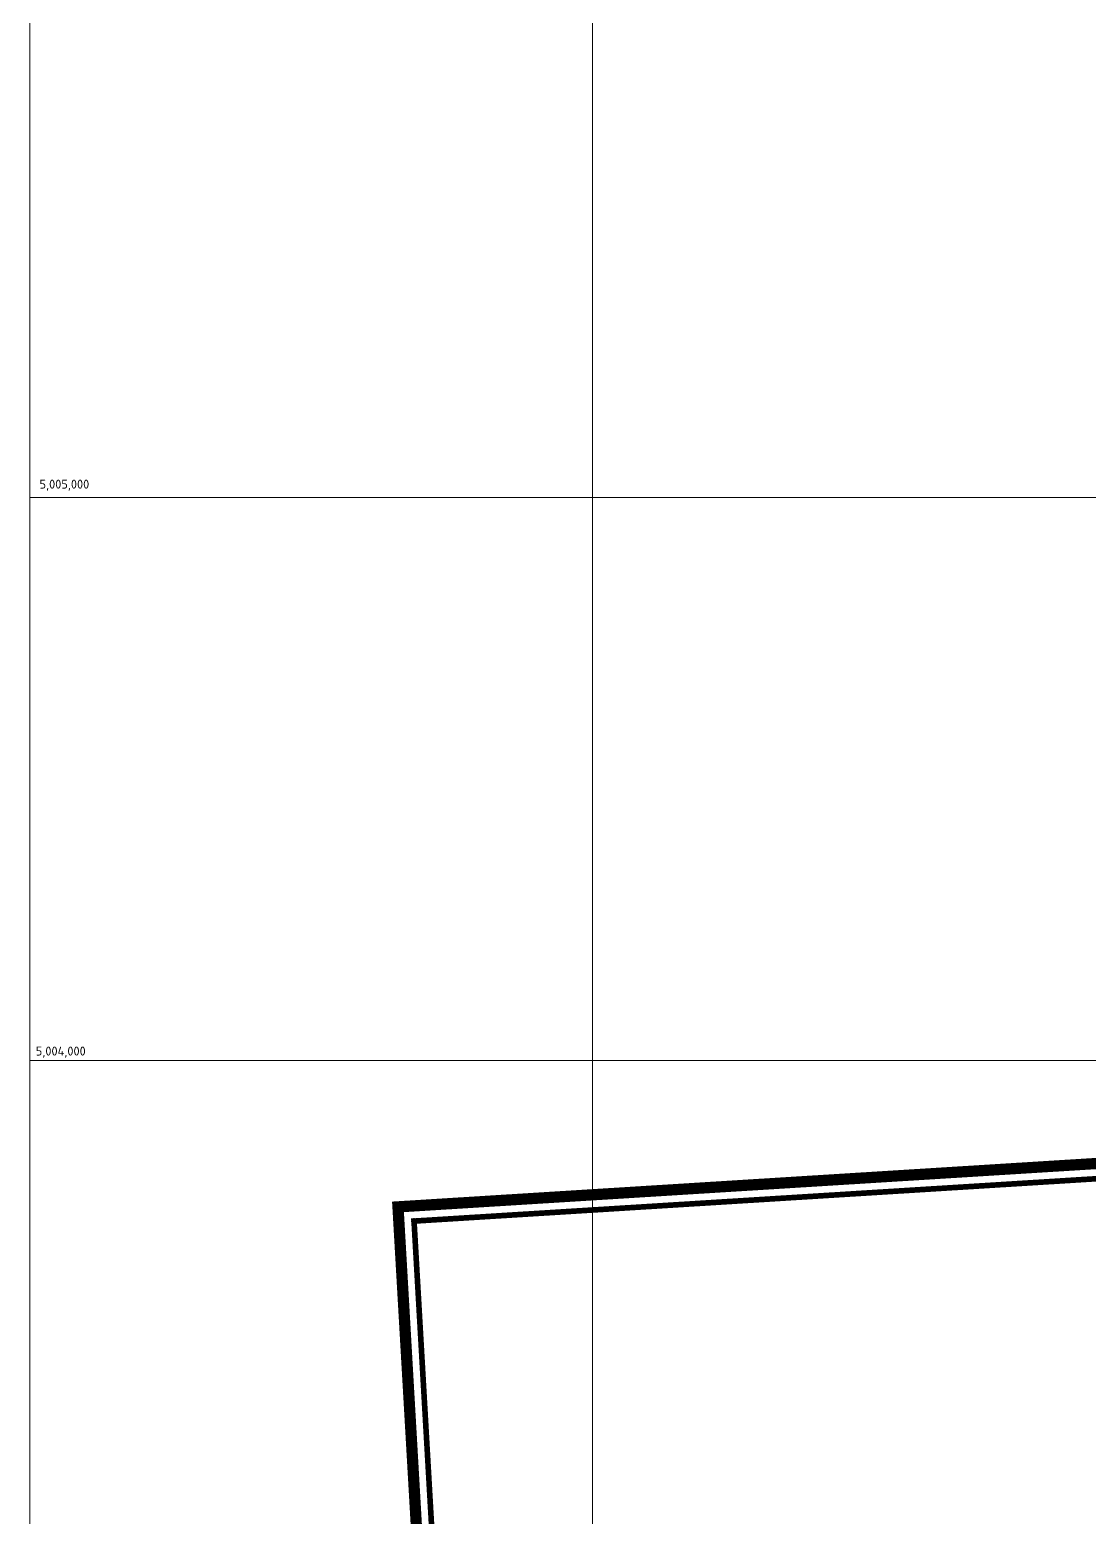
# Model space of a CAD drawing. Header units: millimetres. Extents: x 519 to 9564855, y -810 to 5021775.
# Drawn here: x 9519000 to 9520883, y 5003188 to 5005832 of the extents above; entities that cross this region are included whole.
import ezdxf

# ---------------------------------------------------------------- set-up
doc = ezdxf.new("R2010")
doc.units = ezdxf.units.MM
doc.header["$LTSCALE"] = 2
doc.header["$MEASUREMENT"] = 0
doc.header["$PDMODE"] = 2
doc.header["$PDSIZE"] = 5
for name, pattern in [('ACAD_ISO10W100', [18, 12, -3, 0, -3]), ('DASHED', [0.75, 0.5, -0.25]), ('HIDDEN2', [4.7625, 3.175, -1.5875])]:
    doc.linetypes.add(name, pattern=pattern)
doc.layers.add('GRID_PULKOVO', color=7, linetype='Continuous')
doc.layers.add('Stage 11.Object 3.Color', color=172, linetype='Continuous')
for name, color, linetype, lineweight in [('Land lease as of 24.06.2004', 47, 'HIDDEN2', 70), ('Проектируемая ось дамбы', 1, 'DASHED', 30), ('Скважины на 2026', 222, 'Continuous', 50)]:
    doc.layers.add(name, color=color, linetype=linetype, lineweight=lineweight)
doc.styles.add('Elect', font='isocpeur.ttf')

msp = doc.modelspace()

# ---------------------------------------------------------------- linework, layer by layer
at = {"layer": 'GRID_PULKOVO', "lineweight": 0}
for p, q in [((9519000, 5010000), (9519000, 4992000)), ((9520000, 5010000), (9520000, 4992000)), ((9519000, 5005000), (9533000, 5005000)), ((9519000, 5004000), (9533000, 5004000))]:
    msp.add_line(p, q, dxfattribs=at)
at = {"layer": 'Land lease as of 24.06.2004', "color": 34, "linetype": 'DASHED', "lineweight": 0, "ltscale": 50, "const_width": 20}
msp.add_lwpolyline([(9519654.3, 5003739.6), (9532971.6, 5004566.6), (9534671.1, 5001241.4), (9547648.8, 4998330.8), (9546800.6, 4994774.1), (9538599.5, 4994719.2), (9534700.1, 4995931.6), (9534118, 4994384.9), (9531927.8, 4994990.9), (9532139.5, 4996381.2), (9522290.1, 4999426.3), (9519885.3, 4999727), (9519654.3, 5003739.6)], dxfattribs=at)
at = {"layer": 'Stage 11.Object 3.Color', "color": 0, "linetype": 'ByBlock', "lineweight": 0, "ltscale": 80}
msp.add_point((9519654.3, 5003739.6), dxfattribs=at)
at = {"layer": 'Проектируемая ось дамбы', "color": 32, "linetype": 'ACAD_ISO10W100', "lineweight": 30, "ltscale": 3, "const_width": 10}
msp.add_lwpolyline([(9523400.55605, 5003945.20144), (9519682.8, 5003714.33), (9519910.96282, 4999751.01348), (9522045.51696, 4999483.99746)], dxfattribs=at)
at = {"layer": 'Скважины на 2026', "linetype": 'ByBlock', "lineweight": 30}
msp.add_point((9519682.8, 5003714.33), dxfattribs=at)

# ---------------------------------------------------------------- texts
at = {"layer": 'GRID_PULKOVO', "lineweight": 0, "style": 'Elect'}
for s, p in [('5,005,000 ', (9519017.38634, 5005016.06694)), ('5,004,000 ', (9519010.74188, 5004008.50734))]:
    msp.add_text(s, height=15.875, rotation=0.00000003, dxfattribs=at).set_placement(p)

doc.saveas('drawing.dxf')
